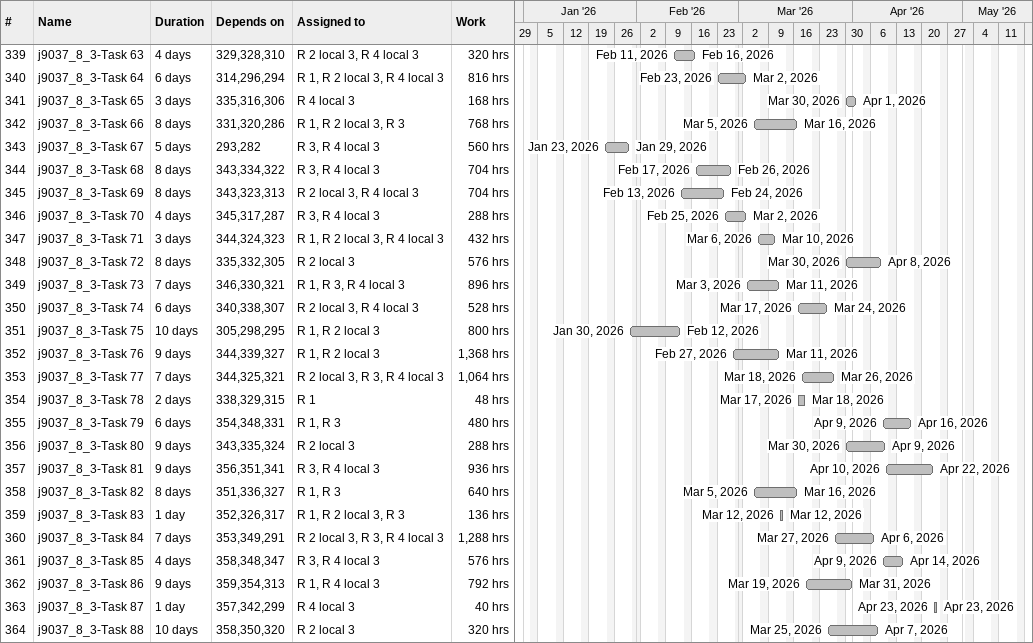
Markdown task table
| ID | Task | Duration | Start | Finish | Predecessors | Resources | Work (h) |
|---|---|---|---|---|---|---|---|
| 339 | j9037_8_3-Task 63 | 4d | 2026-02-11 | 2026-02-16 | 329, 328, 310 | R 2 local 3, R 4 local 3 | 320 |
| 340 | j9037_8_3-Task 64 | 6d | 2026-02-23 | 2026-03-02 | 314, 296, 294 | R 1, R 2 local 3, R 4 local 3 | 816 |
| 341 | j9037_8_3-Task 65 | 3d | 2026-03-30 | 2026-04-01 | 335, 316, 306 | R 4 local 3 | 168 |
| 342 | j9037_8_3-Task 66 | 8d | 2026-03-05 | 2026-03-16 | 331, 320, 286 | R 1, R 2 local 3, R 3 | 768 |
| 343 | j9037_8_3-Task 67 | 5d | 2026-01-23 | 2026-01-29 | 293, 282 | R 3, R 4 local 3 | 560 |
| 344 | j9037_8_3-Task 68 | 8d | 2026-02-17 | 2026-02-26 | 343, 334, 322 | R 3, R 4 local 3 | 704 |
| 345 | j9037_8_3-Task 69 | 8d | 2026-02-13 | 2026-02-24 | 343, 323, 313 | R 2 local 3, R 4 local 3 | 704 |
| 346 | j9037_8_3-Task 70 | 4d | 2026-02-25 | 2026-03-02 | 345, 317, 287 | R 3, R 4 local 3 | 288 |
| 347 | j9037_8_3-Task 71 | 3d | 2026-03-06 | 2026-03-10 | 344, 324, 323 | R 1, R 2 local 3, R 4 local 3 | 432 |
| 348 | j9037_8_3-Task 72 | 8d | 2026-03-30 | 2026-04-08 | 335, 332, 305 | R 2 local 3 | 576 |
| 349 | j9037_8_3-Task 73 | 7d | 2026-03-03 | 2026-03-11 | 346, 330, 321 | R 1, R 3, R 4 local 3 | 896 |
| 350 | j9037_8_3-Task 74 | 6d | 2026-03-17 | 2026-03-24 | 340, 338, 307 | R 2 local 3, R 4 local 3 | 528 |
| 351 | j9037_8_3-Task 75 | 10d | 2026-01-30 | 2026-02-12 | 305, 298, 295 | R 1, R 2 local 3 | 800 |
| 352 | j9037_8_3-Task 76 | 9d | 2026-02-27 | 2026-03-11 | 344, 339, 327 | R 1, R 2 local 3 | 1368 |
| 353 | j9037_8_3-Task 77 | 7d | 2026-03-18 | 2026-03-26 | 344, 325, 321 | R 2 local 3, R 3, R 4 local 3 | 1064 |
| 354 | j9037_8_3-Task 78 | 2d | 2026-03-17 | 2026-03-18 | 338, 329, 315 | R 1 | 48 |
| 355 | j9037_8_3-Task 79 | 6d | 2026-04-09 | 2026-04-16 | 354, 348, 331 | R 1, R 3 | 480 |
| 356 | j9037_8_3-Task 80 | 9d | 2026-03-30 | 2026-04-09 | 343, 335, 324 | R 2 local 3 | 288 |
| 357 | j9037_8_3-Task 81 | 9d | 2026-04-10 | 2026-04-22 | 356, 351, 341 | R 3, R 4 local 3 | 936 |
| 358 | j9037_8_3-Task 82 | 8d | 2026-03-05 | 2026-03-16 | 351, 336, 327 | R 1, R 3 | 640 |
| 359 | j9037_8_3-Task 83 | 1d | 2026-03-12 | 2026-03-12 | 352, 326, 317 | R 1, R 2 local 3, R 3 | 136 |
| 360 | j9037_8_3-Task 84 | 7d | 2026-03-27 | 2026-04-06 | 353, 349, 291 | R 2 local 3, R 3, R 4 local 3 | 1288 |
| 361 | j9037_8_3-Task 85 | 4d | 2026-04-09 | 2026-04-14 | 358, 348, 347 | R 3, R 4 local 3 | 576 |
| 362 | j9037_8_3-Task 86 | 9d | 2026-03-19 | 2026-03-31 | 359, 354, 313 | R 1, R 4 local 3 | 792 |
| 363 | j9037_8_3-Task 87 | 1d | 2026-04-23 | 2026-04-23 | 357, 342, 299 | R 4 local 3 | 40 |
| 364 | j9037_8_3-Task 88 | 10d | 2026-03-25 | 2026-04-07 | 358, 350, 320 | R 2 local 3 | 320 |
